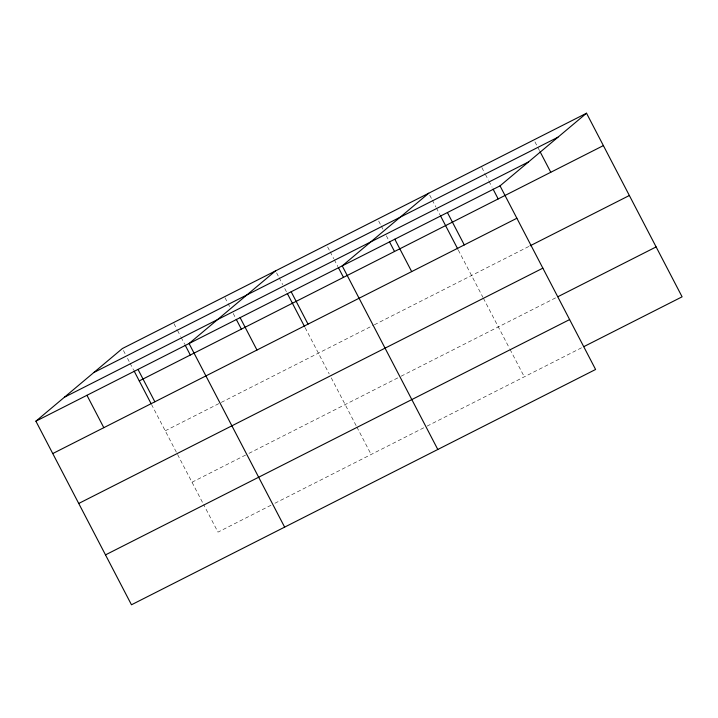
<?xml version="1.0" encoding="UTF-8"?>
<svg xmlns="http://www.w3.org/2000/svg" width="718" height="718" viewBox="0 0 718 718"><rect width="100%" height="100%" fill="white"/><g stroke="black" fill="none" stroke-linecap="round" stroke-linejoin="round"><path stroke-width="0.54" stroke-dasharray="3.59 2.69" d="M165.239 430.809L373.378 325.281M374.356 324.787L529.121 246.328M192.002 482.227L247.961 453.848M248.94 453.354L400.141 376.699M401.12 376.205L556.872 297.234M270.991 505.248L217.976 532.128L203.715 504.727M274.922 503.255L426.115 426.6M427.102 426.106L582.854 347.135M534.946 141.85L539.541 150.681M481.832 167.536L484.901 173.424M485.413 174.411L488.473 180.299M488.985 181.277L492.054 187.165M429.741 195.188L431.787 199.11M432.299 200.098L435.871 206.963M436.382 207.942L439.963 214.817M458.308 250.07L482.882 297.261M483.394 298.248L509.529 348.445M510.04 349.424L524.302 376.824M378.691 221.072L380.737 224.994M381.249 225.982L383.286 229.904M386.356 235.791L388.905 240.701M327.641 246.956L329.679 250.878M330.19 251.865L333.762 258.731M334.274 259.71L337.855 266.584M276.583 272.84L278.629 276.762M279.14 277.749L282.712 284.615M284.759 288.537L286.796 292.459M305.15 327.722L329.203 373.925M331.267 377.874L356.37 426.097M356.873 427.075L371.134 454.476M225.021 297.746L227.57 302.646M228.082 303.633L229.616 306.577M233.188 313.443L235.235 317.365M173.962 323.63L177.032 329.517M177.543 330.495L180.604 336.383M181.115 337.361L184.697 344.227M123.424 350.492L125.471 354.414M127.508 358.345L129.554 362.267M130.066 363.245L133.638 370.111M151.48 404.396L203.203 503.749"/><path stroke-width="1.08" d="M586.525 113.22L500.024 185.872L595.599 369.474L131.475 604.78L35.9 421.179L122.401 348.526L586.525 113.22L682.1 296.821L583.842 346.632M275.559 270.874L189.058 343.527L284.633 527.129M428.727 193.223L342.226 265.875L437.8 449.477M93.852 372.507L557.976 137.201M64.449 397.207L528.565 161.9M35.9 421.179L500.024 185.872M139.256 380.908L603.38 145.601M52.755 453.561L516.879 218.254M530.108 245.816L629.354 195.502M78.738 503.462L542.853 268.155M557.868 296.731L656.126 246.92M105.501 554.879L569.625 319.573M540.053 151.669L550.778 172.266M493.069 189.121L498.175 198.94M447.422 212.546L464.277 244.919M440.475 215.795L457.806 249.092M394.819 239.211L411.674 271.592M389.416 241.679L394.523 251.488M338.366 267.563L343.473 277.372M291.167 291.759L308.022 324.141M287.308 293.447L304.638 326.744M240.117 317.643L256.972 350.025M236.258 319.33L241.365 329.14M185.199 345.214L190.315 355.024M138.009 369.411L154.864 401.793M134.149 371.098L150.968 403.417M86.95 395.295L103.814 427.677"/></g></svg>
